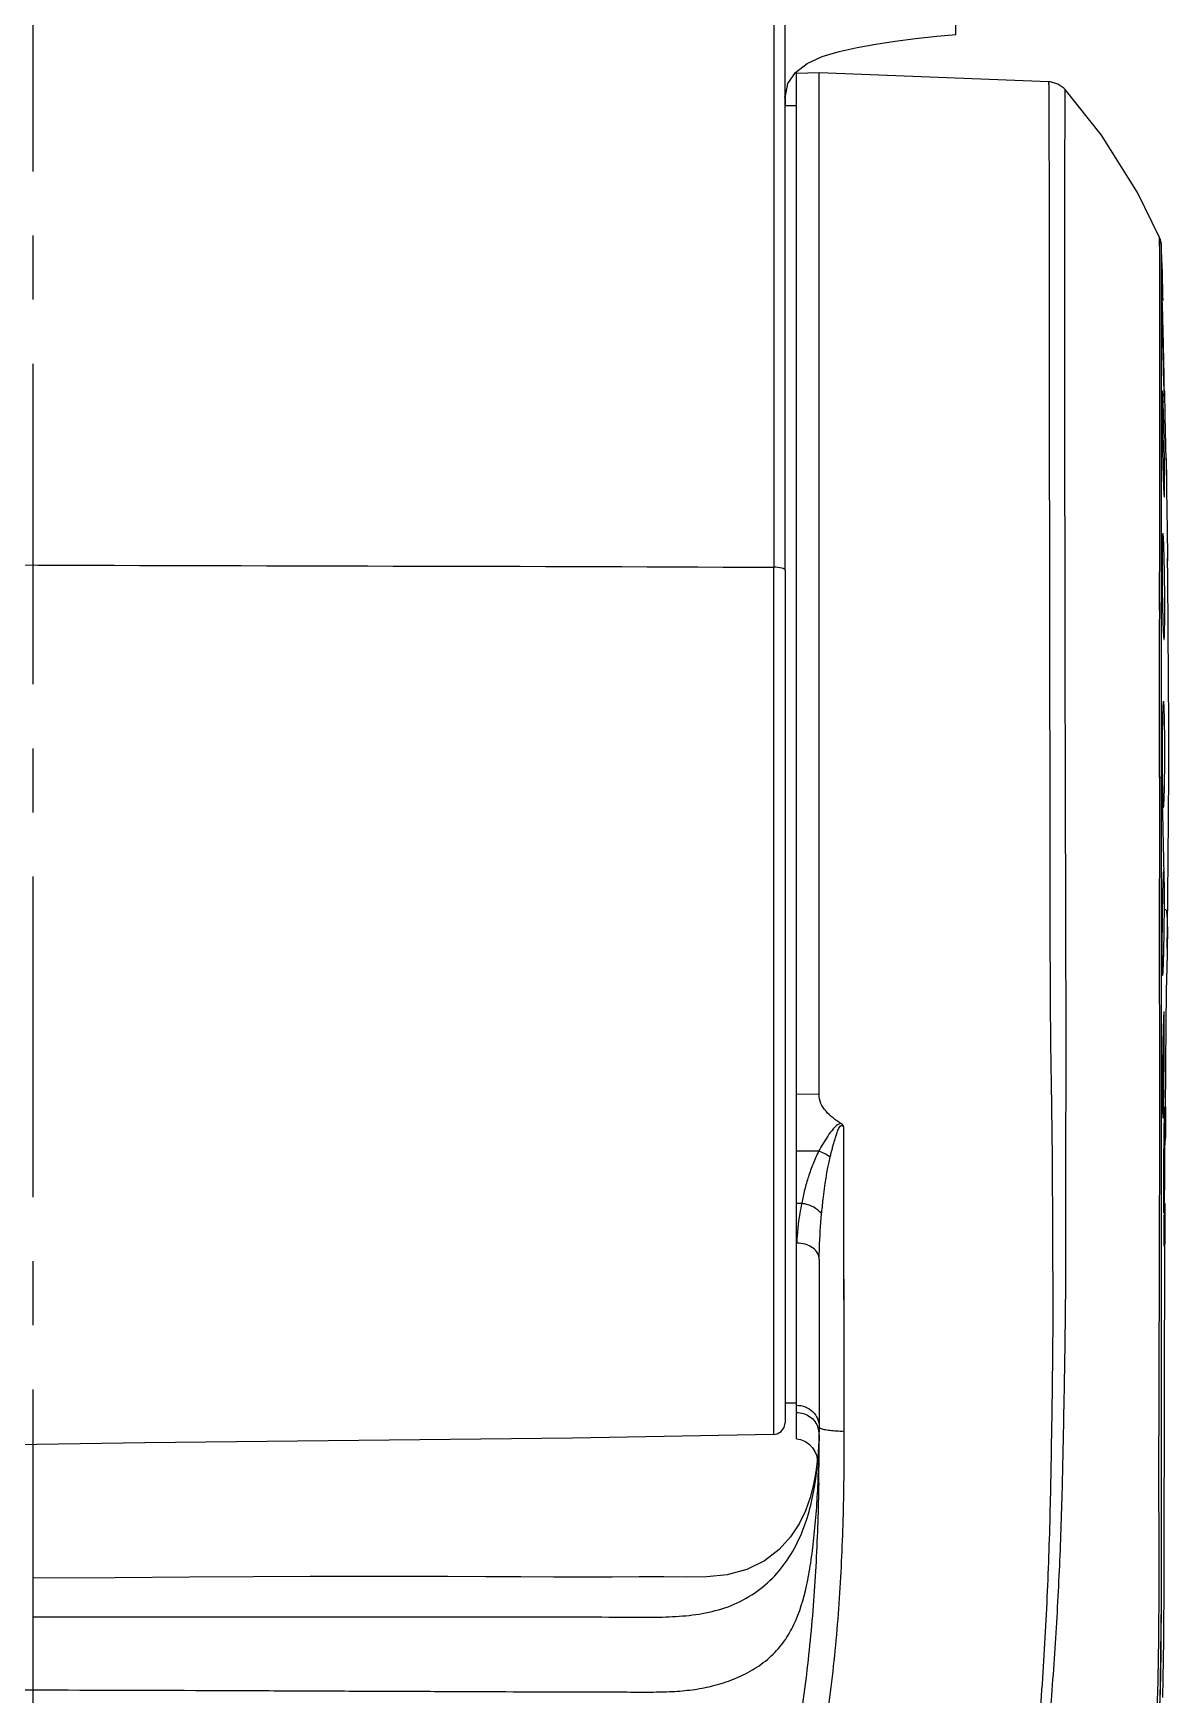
# Model space of a CAD drawing. Header units: millimetres. Extents: x 5828 to 6704, y 123 to 421.
# Drawn here: x 6368.02 to 6374.67, y 246.92 to 256.64 of the extents above; entities that cross this region are included whole.
import ezdxf

# ---------------------------------------------------------------- set-up
doc = ezdxf.new("R2010")
doc.units = ezdxf.units.MM
doc.linetypes.add('CENTER', pattern=[0.6, 0.375, -0.075, 0.075, -0.075])
doc.layers.add('中心线', color=7, linetype='Continuous')
doc.layers.add('外形图', color=7, linetype='Continuous')

msp = doc.modelspace()

# ---------------------------------------------------------------- linework, layer by layer
at = {"layer": '中心线', "linetype": 'CENTER', "ltscale": 5}
msp.add_line((6368.0234, 228.8349), (6368.0234, 277.6395), dxfattribs=at)
at = {"layer": '外形图'}
for p, q in [((6373.4234, 256.6365), (6373.4234, 259.848)), ((6372.3579, 257.2696), (6372.3581, 253.5196)), ((6372.4393, 256.3487), (6372.4835, 256.4134)), ((6372.6234, 256.4111), (6372.49, 256.4088)), ((6372.49, 248.4207), (6372.49, 256.4088)), ((6372.623, 250.4357), (6372.6234, 256.4111)), ((6373.9674, 256.3591), (6372.6234, 256.4111)), ((6372.4234, 256.2663), (6372.4393, 256.3487)), ((6372.4225, 256.2663), (6372.4225, 256.2723)), ((6372.4234, 256.2663), (6372.4234, 256.2187)), ((6372.49, 256.2187), (6372.4234, 256.2187)), ((6374.6156, 255.408), (6374.6151, 255.4478)), ((6374.6159, 255.3092), (6374.6156, 255.408)), ((6374.6161, 255.1791), (6374.6158, 255.3501)), ((6374.6287, 255.3003), (6374.6264, 255.3974)), ((6374.6264, 255.3006), (6374.6264, 255.3974)), ((6374.6161, 255.1891), (6374.6159, 255.3092)), ((6374.6264, 255.1069), (6374.6264, 255.3048)), ((6374.6287, 255.3003), (6374.6303, 255.2252)), ((6374.6162, 254.9301), (6374.6161, 255.1791)), ((6374.6303, 255.2252), (6374.6325, 255.1277)), ((6374.6264, 254.8682), (6374.6264, 255.1166)), ((6374.6325, 255.129), (6374.633, 255.1064)), ((6374.633, 255.1064), (6374.6336, 255.0791)), ((6374.6162, 254.9967), (6374.6162, 254.9988)), ((6374.6297, 254.9942), (6374.6297, 254.9923)), ((6374.6297, 254.9923), (6374.6297, 254.9905)), ((6374.6337, 254.9906), (6374.6337, 254.9924)), ((6374.6162, 254.8036), (6374.6162, 254.9301)), ((6374.6162, 254.5489), (6374.6162, 254.9301)), ((6374.6266, 252.734), (6374.6264, 254.9388)), ((6374.6306, 254.9326), (6374.6308, 254.9259)), ((6374.6356, 254.9139), (6374.6351, 254.9335)), ((6374.6333, 254.7956), (6374.634, 254.7656)), ((6374.6385, 254.7957), (6374.6379, 254.8242)), ((6374.636, 254.6766), (6374.6365, 254.6579)), ((6374.6412, 254.6587), (6374.6409, 254.6758)), ((6374.6413, 254.6548), (6374.6412, 254.6587)), ((6374.6423, 254.5981), (6374.6422, 254.5999)), ((6374.616, 254.107), (6374.6162, 254.5489)), ((6374.6162, 254.4428), (6374.6162, 254.553)), ((6374.6399, 254.5472), (6374.6403, 254.5352)), ((6374.6482, 254.4058), (6374.6453, 254.5492)), ((6374.6161, 254.2398), (6374.6161, 254.3824)), ((6374.6292, 254.4361), (6374.6292, 254.4339)), ((6374.6292, 254.4339), (6374.6292, 254.4304)), ((6374.6296, 254.3762), (6374.6297, 254.3667)), ((6374.6371, 254.4378), (6374.6364, 254.4581)), ((6374.6389, 254.3768), (6374.6385, 254.3883)), ((6374.6529, 254.1452), (6374.6482, 254.4058)), ((6374.6158, 253.7162), (6374.6161, 254.2251)), ((6374.6315, 254.2391), (6374.6316, 254.233)), ((6374.642, 254.2289), (6374.6418, 254.2393)), ((6374.6345, 254.1018), (6374.6349, 254.0893)), ((6374.6527, 254.1573), (6374.6528, 254.1544)), ((6374.6527, 254.1573), (6374.6529, 254.1452)), ((6374.6529, 254.1452), (6374.6539, 254.0854)), ((6374.6538, 254.0916), (6374.6549, 254.0214)), ((6374.6567, 254.0488), (6374.6567, 254.0893)), ((6374.6362, 254.0429), (6374.6363, 254.041)), ((6374.6549, 254.0214), (6374.6557, 253.9751)), ((6374.6557, 253.9751), (6374.6561, 253.9433)), ((6374.6561, 253.9433), (6374.6563, 253.9295)), ((6374.6563, 253.9295), (6374.6567, 253.9029)), ((6374.6154, 253.2694), (6374.6158, 253.7186)), ((6374.6587, 253.7703), (6374.6592, 253.7395)), ((6374.6592, 253.7395), (6374.6599, 253.6913)), ((6374.6599, 253.6913), (6374.6608, 253.6274)), ((6374.6608, 253.6274), (6374.6616, 253.5729)), ((6372.3583, 248.447), (6372.358, 253.5197)), ((6372.358, 251.9813), (6372.358, 253.5197)), ((6374.6296, 253.5557), (6374.6296, 253.5436)), ((6374.663, 253.4582), (6374.6616, 253.5729)), ((6374.6616, 253.5729), (6374.6617, 253.5573)), ((6374.6617, 253.5603), (6374.6617, 253.5573)), ((6374.6301, 253.4201), (6374.6302, 253.4063)), ((6374.6153, 253.1198), (6374.6155, 253.3135)), ((6374.6148, 252.6213), (6374.6149, 252.7346)), ((6374.6266, 252.6212), (6374.6266, 252.7344)), ((6374.6266, 252.5607), (6374.6266, 252.734)), ((6374.6147, 252.5613), (6374.6148, 252.6213)), ((6374.6266, 252.5612), (6374.6266, 252.6212)), ((6374.6146, 252.424), (6374.6147, 252.5613)), ((6374.6266, 252.424), (6374.6266, 252.5612)), ((6374.6144, 252.2899), (6374.6146, 252.424)), ((6374.6266, 252.2924), (6374.6266, 252.424)), ((6374.6143, 252.2872), (6374.6142, 252.227)), ((6374.6142, 252.227), (6374.6142, 252.1935)), ((6374.6143, 252.2899), (6374.6143, 252.2872)), ((6374.6265, 251.7518), (6374.6266, 252.2923)), ((6374.6265, 252.1127), (6374.6266, 252.2269)), ((6374.6266, 252.2924), (6374.6288, 252.2296)), ((6374.6266, 252.2923), (6374.6287, 252.2276)), ((6374.6266, 252.2269), (6374.6266, 252.2923)), ((6374.6288, 252.2296), (6374.6289, 252.2276)), ((6374.6265, 251.7512), (6374.6265, 252.1127)), ((6374.6265, 251.7265), (6374.6265, 251.7512)), ((6374.6136, 251.7272), (6374.6134, 251.6701)), ((6374.6134, 251.6701), (6374.6134, 251.6367)), ((6374.6265, 251.6365), (6374.6265, 251.7265)), ((6374.6265, 251.4418), (6374.6265, 251.7265)), ((6374.6132, 251.5766), (6374.6129, 251.4413)), ((6374.6134, 251.6367), (6374.6132, 251.5766)), ((6374.6265, 251.4377), (6374.6265, 251.6365)), ((6374.6296, 251.4508), (6374.6295, 251.4417)), ((6374.6129, 251.4413), (6374.6129, 251.4199)), ((6374.6265, 251.3021), (6374.6265, 251.4377)), ((6374.6265, 251.2456), (6374.6265, 251.3021)), ((6374.629, 251.3041), (6374.629, 251.2866)), ((6374.6598, 251.2917), (6374.6578, 251.1454)), ((6374.6126, 251.2462), (6374.6126, 251.2442)), ((6374.6126, 251.2442), (6374.6126, 251.2112)), ((6374.6127, 251.2471), (6374.6127, 251.2451)), ((6374.6265, 251.2436), (6374.6265, 251.2471)), ((6374.6265, 251.1312), (6374.6265, 251.2436)), ((6374.6264, 250.9189), (6374.6265, 251.1312)), ((6374.6545, 250.8704), (6374.6578, 251.1454)), ((6374.6264, 250.8283), (6374.6264, 250.9189)), ((6374.6519, 250.5809), (6374.6545, 250.8704)), ((6374.614, 250.8392), (6374.6141, 250.8282)), ((6374.6141, 250.8397), (6374.6142, 250.8288)), ((6374.6141, 250.8057), (6374.6141, 250.8037)), ((6374.6142, 250.8288), (6374.6142, 250.8064)), ((6374.6142, 250.8064), (6374.6143, 250.8044)), ((6374.6143, 250.8044), (6374.6145, 250.7467)), ((6374.6264, 250.8058), (6374.6264, 250.8283)), ((6374.6264, 250.7962), (6374.6264, 250.8058)), ((6374.6264, 250.7962), (6374.6264, 250.8057)), ((6374.6264, 250.7463), (6374.6264, 250.7962)), ((6374.6264, 250.6098), (6374.6264, 250.7463)), ((6374.6346, 250.7571), (6374.6344, 250.7463)), ((6374.6149, 250.6094), (6374.6149, 250.5707)), ((6374.6263, 250.4665), (6374.6264, 250.6098)), ((6374.6263, 250.4665), (6374.6264, 250.6091)), ((6374.6324, 250.6089), (6374.6322, 250.5849)), ((6374.6414, 250.6088), (6374.6418, 250.6499)), ((6374.6501, 250.3463), (6374.6519, 250.5809)), ((6372.623, 250.4357), (6372.49, 250.4368)), ((6374.6149, 250.4144), (6374.6149, 250.4124)), ((6374.615, 250.4729), (6374.615, 250.415)), ((6374.615, 250.415), (6374.615, 250.413)), ((6374.615, 250.413), (6374.615, 250.3797)), ((6374.6263, 250.4148), (6374.6263, 250.4665)), ((6374.6263, 250.4124), (6374.6263, 250.4148)), ((6374.6263, 250.2999), (6374.6263, 250.4128)), ((6374.6396, 250.4659), (6374.6397, 250.4716)), ((6374.6417, 250.3115), (6374.6415, 250.3007)), ((6374.6498, 250.3204), (6374.6487, 250.193)), ((6374.6503, 250.3627), (6374.6498, 250.3204)), ((6374.6503, 250.3627), (6374.6498, 250.3204)), ((6374.6503, 250.3625), (6374.6503, 250.3627)), ((6372.7647, 250.2468), (6372.768, 248.4648)), ((6374.6398, 250.1902), (6374.6395, 250.1713)), ((6374.6406, 250.2502), (6374.6406, 250.2474)), ((6374.6487, 250.193), (6374.6485, 250.1722)), ((6372.49, 250.1063), (6372.6205, 250.1048)), ((6374.6485, 250.1722), (6374.6485, 250.1683)), ((6374.6386, 250.0798), (6374.6383, 250.0525)), ((6374.6417, 250.0247), (6374.642, 250.0525)), ((6374.6374, 249.9152), (6374.6374, 249.9043)), ((6374.6406, 249.9146), (6374.6408, 249.9341)), ((6372.49, 249.8), (6372.5205, 249.7997)), ((6374.6372, 249.8567), (6374.6372, 249.8547)), ((6374.6372, 249.8547), (6374.6372, 249.8399)), ((6374.6399, 249.8535), (6374.6399, 249.8555)), ((6374.6414, 249.8212), (6374.6411, 249.7705)), ((6374.644, 249.7678), (6374.6444, 249.8211)), ((6374.6444, 249.8211), (6374.6447, 249.8573)), ((6374.6407, 249.7193), (6374.6406, 249.6938)), ((6374.6409, 249.7417), (6374.6407, 249.7193)), ((6374.6411, 249.7705), (6374.6409, 249.7417)), ((6374.6437, 249.7416), (6374.644, 249.7678)), ((6374.6456, 249.3755), (6374.647, 249.7426)), ((6372.6234, 249.4708), (6372.6234, 248.4815)), ((6372.4233, 248.6396), (6372.4233, 248.6292)), ((6372.4233, 248.6292), (6372.4233, 248.5137)), ((6372.49, 248.6292), (6372.4234, 248.6292)), ((6372.6231, 248.4601), (6372.6234, 248.4838)), ((6372.6234, 248.4906), (6372.6233, 248.4601)), ((6372.6233, 248.4601), (6372.6234, 248.4838)), ((6372.6233, 248.4749), (6372.6233, 248.4708)), ((6372.6233, 248.4742), (6372.6233, 248.4708)), ((6372.6118, 248.2874), (6372.6038, 248.2274)), ((6374.6265, 247.6373), (6374.6265, 247.6679)), ((6374.6404, 247.2415), (6374.6422, 247.5993)), ((6374.6207, 246.9996), (6374.6261, 247.4725)), ((6374.6344, 246.9079), (6374.6404, 247.2415)), ((6374.6167, 246.855), (6374.6194, 246.9467))]:
    msp.add_line(p, q, dxfattribs=at)
for points in [[(6372.4835, 256.4134), (6372.5529, 256.4657), (6372.6412, 256.5063), (6372.7398, 256.5369), (6372.8448, 256.5607), (6372.9542, 256.5801), (6373.0682, 256.5967), (6373.1874, 256.6116), (6373.311, 256.6253), (6373.4234, 256.6366)], [(6374.0616, 256.3141), (6374.0547, 256.3214), (6374.019, 256.3463), (6373.9767, 256.3584), (6373.9674, 256.3591)], [(6374.6151, 255.4479), (6374.4851, 255.7119), (6374.2744, 256.0468), (6374.0616, 256.3141)], [(6374.6264, 255.3974), (6374.6263, 255.4002), (6374.626, 255.4048), (6374.6255, 255.4097), (6374.6248, 255.4148), (6374.6239, 255.4202), (6374.6227, 255.4256), (6374.6212, 255.4311), (6374.6194, 255.4367), (6374.6174, 255.4424), (6374.6151, 255.4478)], [(6374.6158, 255.3501), (6374.6154, 255.4369), (6374.6151, 255.4478)], [(6374.6598, 251.2917), (6374.6616, 251.4172), (6374.6639, 251.5985), (6374.6661, 251.8133), (6374.6678, 252.0557), (6374.6688, 252.3165), (6374.6688, 252.5883), (6374.6679, 252.8693), (6374.6659, 253.1594), (6374.663, 253.4582)], [(6372.3583, 248.447), (6372.3582, 248.5061), (6372.3582, 248.6811), (6372.3581, 248.9665), (6372.3581, 249.3566), (6372.358, 249.838), (6372.358, 250.3767), (6372.358, 250.9297), (6372.358, 251.4695), (6372.358, 251.9813)], [(6372.7647, 250.2468), (6372.7655, 249.8729), (6372.7662, 249.4672), (6372.7669, 248.9987), (6372.768, 248.4648)], [(6374.6422, 247.5993), (6374.6427, 247.9889), (6374.643, 248.4039), (6374.6439, 248.8574), (6374.6456, 249.3755)], [(6366.0216, 248.3587), (6368.6767, 248.3991), (6371.1788, 248.4265), (6372.3583, 248.4488)], [(6372.3583, 248.447), (6372.3765, 248.45), (6372.4009, 248.4638), (6372.4175, 248.4863), (6372.4234, 248.5137)], [(6372.49, 248.4207), (6372.5145, 248.4162), (6372.5421, 248.405), (6372.5657, 248.3887), (6372.5845, 248.3688), (6372.5979, 248.3471)], [(6372.5979, 248.3471), (6372.6065, 248.3252), (6372.6108, 248.3044)], [(6372.6108, 248.3044), (6372.6118, 248.2895), (6372.6117, 248.2827), (6372.6115, 248.2799), (6372.6115, 248.2789), (6372.6114, 248.2787)], [(6372.6038, 248.2274), (6372.5897, 248.1538), (6372.5697, 248.0778), (6372.5421, 248.0006), (6372.505, 247.9236), (6372.4552, 247.8472), (6372.3889, 247.7736), (6372.3026, 247.7076), (6372.1986, 247.6565), (6372.084, 247.6255), (6371.966, 247.6129), (6371.8444, 247.6118), (6371.7129, 247.6132), (6371.5687, 247.6135), (6371.4124, 247.6124), (6371.2457, 247.6114), (6371.0677, 247.6116), (6370.8771, 247.6128), (6370.6719, 247.6144), (6370.4496, 247.6159), (6370.2069, 247.6165), (6369.9399, 247.6162), (6369.6441, 247.6151), (6369.3133, 247.6132), (6368.938, 247.6107), (6368.5036, 247.6078), (6368.0234, 247.6063)], [(6374.626, 247.3995), (6374.6263, 247.4995), (6374.6264, 247.5799), (6374.6265, 247.6373)], [(6374.6194, 246.9467), (6374.6219, 247.0532), (6374.6239, 247.1689), (6374.6252, 247.2869), (6374.626, 247.3995)]]:
    msp.add_lwpolyline(points, dxfattribs=at)
for centre, radius, start, end in [((6394.4671, 255.2747), 19.8394, 180.821, 180.98812), ((6402.4145, 255.4092), 27.7879, 180.99655, 181.26535), ((6333.1841, 253.8606), 41.465, 1.33153, 1.45555), ((6404.8696, 255.4301), 30.2429, 181.25909, 181.42769), ((6331.7807, 253.8675), 42.8678, 1.0805, 1.24068), ((6391.2436, 255.1163), 16.6134, 181.5812, 181.78478), ((6400.5189, 255.3861), 25.8926, 181.74226, 181.85675), ((6352.4477, 254.2507), 22.1973, 0.90139, 1.04314), ((6364.3421, 254.4304), 10.3016, 0.58487, 0.93268), ((6385.0678, 254.4745), 10.4386, 180.24245, 180.53968), ((6390.3188, 254.5244), 15.6899, 180.57557, 181.04186), ((6364.3733, 254.1086), 10.2691, 1.56098, 1.83696), ((6355.7877, 253.8987), 18.8573, 1.03488, 1.45269), ((6390.7307, 254.5261), 16.1018, 181.04313, 181.50985), ((6360.9494, 253.9711), 13.6951, 0.25959, 1.07843), ((6386.0844, 254.4011), 11.4538, 181.56, 181.79205), ((6380.9294, 254.241), 6.2963, 181.82071, 182.01469), ((6381.6291, 253.5368), 6.9996, 179.44707, 179.8453), ((6379.9453, 253.5527), 5.3156, 179.24464, 179.44399), ((6367.7509, 253.4039), 6.893, 1.47865, 1.67503), ((6385.5507, 253.5281), 10.9211, 179.91875, 180.56649), ((6365.6116, 253.3492), 9.0331, 1.23995, 1.47492), ((6386.6419, 253.5334), 12.0124, 180.60621, 181.15184), ((6383.7612, 253.4772), 9.131, 181.16251, 181.56368), ((6380.1549, 253.3789), 5.5234, 181.56508, 182.18841), ((6380.2332, 252.4937), 5.603, 178.69086, 178.82466), ((6385.0602, 252.4229), 10.4306, 179.4076, 179.82942), ((6383.5183, 252.4386), 8.8886, 179.20492, 179.40601), ((6381.5162, 252.4679), 6.8863, 178.8297, 179.21808), ((6386.1247, 252.4183), 11.4951, 179.82231, 180.16666), ((6385.6718, 252.4166), 11.0422, 180.16482, 180.48721), ((6350.6134, 251.393), 24.03, 1.71896, 1.99047), ((6383.8451, 252.4014), 9.2154, 180.48937, 180.849), ((6381.0745, 252.3608), 6.4445, 180.85291, 181.33741), ((6346.0278, 251.2633), 28.6174, 0.97796, 1.70312), ((6379.1559, 251.5152), 4.5247, 177.8905, 178.44903), ((6383.9208, 251.3895), 9.2912, 178.59866, 179.08288), ((6381.4536, 251.4488), 6.8233, 178.41393, 178.59048), ((6359.9299, 251.6008), 14.7135, 359.37127, 359.98705), ((6387.6128, 251.3258), 12.9838, 179.06262, 179.44843), ((6388.0546, 251.3184), 13.4256, 179.47361, 180.06084), ((6359.5549, 251.5972), 15.0884, 358.8832, 359.40072), ((6382.4194, 251.3111), 7.7905, 180.18001, 180.61025), ((6366.3737, 251.4588), 8.2682, 358.51592, 358.68515), ((6364.4892, 251.5021), 10.1532, 358.68497, 358.87719), ((6405.6229, 251.2248), 31.0103, 180.02518, 180.17281), ((6368.9994, 251.3883), 5.6416, 358.1019, 358.54051), ((6384.5045, 250.5615), 9.8719, 178.57407, 178.86455), ((6382.217, 250.6183), 7.5837, 178.41325, 178.57293), ((6358.3123, 250.8278), 16.3304, 359.68623, 359.93841), ((6388.9278, 250.4755), 14.296, 178.91463, 179.46513), ((6347.4615, 250.8892), 27.1813, 359.49549, 359.68193), ((6389.8318, 250.4621), 15.2001, 179.53707, 179.84753), ((6346.7063, 250.8839), 27.9364, 359.1545, 359.43594), ((6387.0702, 250.4699), 12.4384, 179.84968, 180.17457), ((6382.9942, 250.4585), 8.3625, 180.18202, 180.5408), ((6364.4938, 250.5986), 10.1467, 358.82105, 358.93573), ((6359.2663, 250.6951), 15.375, 358.93829, 359.14604), ((6387.5289, 250.0535), 12.8898, 178.90092, 179.12575), ((6396.6705, 249.9098), 22.0325, 179.12216, 179.27078), ((6406.0955, 249.7895), 31.4583, 179.30451, 179.47112), ((6408.9867, 249.7625), 34.3496, 179.51621, 179.74536), ((6385.3766, 249.7898), 10.7301, 179.95405, 180.16543), ((6350.1275, 249.9516), 24.5171, 359.22029, 359.50916), ((6400.9812, 249.5495), 26.341, 179.68615, 179.82537), ((6365.2876, 248.4856), 7.3357, 357.47793, 359.80124), ((6372.4993, 248.4473), 0.1237, 16.7699, 17.78309), ((6372.4982, 248.447), 0.1248, 5.91195, 16.75514), ((6354.9753, 248.4876), 17.648, 358.94485, 359.91078), ((6372.5, 248.4472), 0.123, 358.93858, 5.91374), ((6370.2308, 248.4909), 2.3926, 358.90013, 359.25287), ((6370.3881, 248.4884), 2.2352, 359.26308, 359.54794), ((6370.9072, 248.4279), 1.7129, 351.25256, 351.43652), ((6360.8033, 247.3405), 13.8216, 357.98787, 358.58672)]:
    msp.add_arc(centre, radius, start, end, dxfattribs=at)
for points, knots in [([(6372.4234, 253.5023), (6372.4234, 253.575), (6372.4234, 254.0171), (6372.4234, 254.8285), (6372.4233, 255.9365), (6372.4235, 256.7615), (6372.4233, 257.2172), (6372.4233, 257.3034)], [0, 0, 0, 0, 0.057386, 0.34889, 0.640394, 0.931897, 1, 1, 1, 1]), ([(6371.7612, 242.0919), (6371.8238, 242.1563), (6371.9505, 242.2834), (6372.1386, 242.4763), (6372.3198, 242.6759), (6372.4955, 242.8804), (6372.6642, 243.0906), (6372.8774, 243.3795), (6373.1193, 243.758), (6373.3628, 244.2395), (6373.62, 244.9138), (6373.779, 245.6225), (6373.8749, 246.3408), (6373.9245, 246.8838), (6373.9571, 247.427), (6373.9764, 247.9677), (6373.985, 248.5024), (6373.9917, 248.9425), (6373.9922, 249.2884), (6373.9904, 249.5419), (6373.9894, 249.7904), (6373.9887, 250.1114), (6373.9816, 250.5136), (6373.9754, 251.0086), (6373.9754, 251.5261), (6373.9743, 252.2416), (6373.973, 252.9595), (6373.9722, 253.6659), (6373.9713, 254.1666), (6373.9708, 254.6338), (6373.9707, 254.9981), (6373.9705, 255.266), (6373.9703, 255.4471), (6373.9701, 255.6136), (6373.97, 255.7648), (6373.9698, 255.8999), (6373.9696, 256.0183), (6373.9693, 256.1195), (6373.969, 256.1928), (6373.9687, 256.2424), (6373.9685, 256.2729), (6373.9683, 256.2987), (6373.9681, 256.3198), (6373.968, 256.3345), (6373.9678, 256.3439), (6373.9678, 256.3493), (6373.9676, 256.3533), (6373.9677, 256.3565), (6373.9673, 256.3578), (6373.9676, 256.3591), (6373.9674, 256.3591)], [0, 0, 0, 0, 0.018098, 0.036181, 0.054301, 0.07242, 0.090523, 0.108615, 0.144769, 0.180935, 0.217184, 0.290005, 0.326613, 0.363268, 0.399879, 0.436292, 0.472311, 0.507686, 0.525008, 0.542041, 0.558773, 0.575112, 0.606732, 0.639869, 0.674879, 0.711051, 0.784106, 0.819582, 0.853443, 0.885037, 0.913755, 0.926861, 0.939047, 0.950254, 0.960428, 0.969522, 0.977491, 0.984299, 0.989914, 0.992265, 0.994309, 0.996043, 0.997465, 0.998572, 0.999008, 0.999364, 0.999642, 0.999841, 0.99996, 1, 1, 1, 1]), ([(6372.9362, 243.4292), (6373.0269, 243.5613), (6373.1968, 243.8337), (6373.4126, 244.2645), (6373.5877, 244.7146), (6373.7699, 245.3346), (6373.885, 245.9733), (6373.9594, 246.6175), (6373.9998, 247.1029), (6374.0279, 247.5877), (6374.0459, 248.0701), (6374.0551, 248.5474), (6374.0623, 248.9406), (6374.0658, 249.2504), (6374.0665, 249.5515), (6374.0656, 249.9175), (6374.0674, 250.3514), (6374.0695, 250.7887), (6374.0662, 251.2416), (6374.0658, 251.7118), (6374.0645, 252.1931), (6374.0632, 252.6781), (6374.0624, 253.1592), (6374.0618, 253.6288), (6374.0611, 254.0796), (6374.0608, 254.5043), (6374.0608, 254.8963), (6374.061, 255.2494), (6374.0608, 255.5167), (6374.061, 255.7071), (6374.0612, 255.8308), (6374.0614, 255.9412), (6374.0615, 256.0377), (6374.0616, 256.12), (6374.0616, 256.1795), (6374.0616, 256.2198), (6374.0615, 256.2444), (6374.0615, 256.2653), (6374.0615, 256.2824), (6374.0615, 256.2957), (6374.0615, 256.3046), (6374.0616, 256.3094), (6374.0614, 256.3121), (6374.0617, 256.313), (6374.0615, 256.3142), (6374.0616, 256.3141)], [0, 0, 0, 0, 0.036721, 0.073483, 0.110323, 0.147284, 0.221493, 0.258728, 0.295973, 0.333135, 0.370079, 0.406622, 0.442584, 0.460253, 0.477661, 0.511614, 0.544161, 0.577142, 0.61188, 0.647989, 0.684959, 0.722223, 0.759184, 0.795263, 0.829893, 0.862526, 0.892645, 0.919772, 0.943478, 0.953934, 0.963405, 0.971851, 0.979236, 0.985532, 0.990716, 0.992884, 0.994768, 0.996365, 0.997674, 0.998692, 0.999419, 0.999674, 0.999856, 0.999964, 1, 1, 1, 1]), ([(6374.6293, 255.1053), (6374.6292, 255.1053), (6374.6293, 255.1043), (6374.629, 255.1032), (6374.629, 255.1007), (6374.6289, 255.096), (6374.6289, 255.0876), (6374.6288, 255.075), (6374.6289, 255.0591), (6374.6291, 255.04), (6374.6294, 255.018), (6374.6296, 255.0024), (6374.6297, 254.9942)], [0, 0, 0, 0, 0.004348, 0.016901, 0.037688, 0.066653, 0.148849, 0.262636, 0.406492, 0.578781, 0.777438, 1, 1, 1, 1]), ([(6374.6337, 254.9924), (6374.6335, 255.0008), (6374.633, 255.0166), (6374.6323, 255.039), (6374.6317, 255.0583), (6374.6311, 255.0745), (6374.6306, 255.0873), (6374.6302, 255.0958), (6374.6299, 255.1007), (6374.6298, 255.1032), (6374.6295, 255.1043), (6374.6295, 255.1053), (6374.6293, 255.1053)], [0, 0, 0, 0, 0.222496, 0.420975, 0.593159, 0.736995, 0.850847, 0.933168, 0.962179, 0.983007, 0.995603, 1, 1, 1, 1]), ([(6374.6351, 254.9335), (6374.635, 254.9385), (6374.6346, 254.9576), (6374.6341, 254.9766), (6374.6337, 254.9906)], [0, 0, 0, 0, 0.262515, 1, 1, 1, 1]), ([(6374.6313, 254.5489), (6374.6311, 254.5489), (6374.6309, 254.548), (6374.6307, 254.5468), (6374.6305, 254.5443), (6374.6301, 254.5394), (6374.6298, 254.5309), (6374.6295, 254.5182), (6374.6293, 254.502), (6374.6291, 254.4743), (6374.6292, 254.452), (6374.6292, 254.4361)], [0, 0, 0, 0, 0.004793, 0.017479, 0.038365, 0.06741, 0.149653, 0.263418, 0.407247, 0.579379, 1, 1, 1, 1]), ([(6374.6364, 254.4581), (6374.636, 254.4709), (6374.6353, 254.489), (6374.6344, 254.5114), (6374.6337, 254.5244), (6374.633, 254.5344), (6374.6327, 254.5423), (6374.6317, 254.5458), (6374.6318, 254.5489), (6374.6313, 254.5489)], [0, 0, 0, 0, 0.423548, 0.595862, 0.738996, 0.851767, 0.933209, 0.982577, 1, 1, 1, 1]), ([(6374.6403, 254.5352), (6374.6405, 254.528), (6374.6409, 254.518), (6374.6414, 254.5056), (6374.6417, 254.4985), (6374.6421, 254.4931), (6374.6422, 254.4888), (6374.6428, 254.4869), (6374.6426, 254.4853), (6374.6428, 254.4853)], [0, 0, 0, 0, 0.430003, 0.602032, 0.744105, 0.855296, 0.935136, 0.983386, 1, 1, 1, 1]), ([(6374.637, 254.0197), (6374.6374, 254.0068), (6374.6381, 253.9888), (6374.6392, 253.9664), (6374.6399, 253.9533), (6374.6406, 253.9434), (6374.641, 253.9354), (6374.6419, 253.9319), (6374.6419, 253.9289), (6374.6424, 253.9289)], [0, 0, 0, 0, 0.42351, 0.59578, 0.738898, 0.851688, 0.933143, 0.982536, 1, 1, 1, 1]), ([(6374.6424, 253.9289), (6374.6426, 253.9289), (6374.6427, 253.9297), (6374.6431, 253.9317), (6374.6434, 253.937), (6374.6438, 253.9454), (6374.644, 253.9572), (6374.6442, 253.9721), (6374.6444, 253.9978), (6374.6444, 254.0185), (6374.6443, 254.0332)], [0, 0, 0, 0, 0.004834, 0.017486, 0.067215, 0.149151, 0.262555, 0.406101, 0.57817, 1, 1, 1, 1]), ([(6374.6573, 253.8573), (6374.6574, 253.85), (6374.6579, 253.821), (6374.6584, 253.792), (6374.6587, 253.7703)], [0, 0, 0, 0, 0.252853, 1, 1, 1, 1]), ([(6374.6344, 253.7162), (6374.6338, 253.7162), (6374.6336, 253.7131), (6374.6328, 253.7094), (6374.6324, 253.7013), (6374.6318, 253.691), (6374.6313, 253.6776), (6374.6306, 253.6546), (6374.6303, 253.636), (6374.6301, 253.6228)], [0, 0, 0, 0, 0.018064, 0.067642, 0.149262, 0.262116, 0.405101, 0.576985, 1, 1, 1, 1]), ([(6374.6375, 253.6926), (6374.6373, 253.696), (6374.6368, 253.7017), (6374.6362, 253.7096), (6374.6353, 253.7132), (6374.635, 253.7162), (6374.6344, 253.7162)], [0, 0, 0, 0, 0.428783, 0.740003, 0.930343, 1, 1, 1, 1]), ([(6374.641, 253.6054), (6374.6408, 253.6144), (6374.6398, 253.6435), (6374.6387, 253.6726), (6374.6374, 253.6926)], [0, 0, 0, 0, 0.309678, 1, 1, 1, 1]), ([(6366.0232, 253.5449), (6366.551, 253.5401), (6368.6626, 253.5267), (6370.7742, 253.5275), (6372.358, 253.5195)], [0, 0, 0, 0, 0.249937, 1, 1, 1, 1]), ([(6372.4234, 253.5023), (6372.4234, 253.5051), (6372.4164, 253.5112), (6372.3947, 253.5176), (6372.3736, 253.5197), (6372.358, 253.5197)], [0, 0, 0, 0, 0.117696, 0.334622, 1, 1, 1, 1]), ([(6374.6438, 253.13), (6374.6446, 253.1548), (6374.6454, 253.2146), (6374.6456, 253.3528), (6374.6442, 253.4662), (6374.6425, 253.5447)], [0, 0, 0, 0, 0.179546, 0.432256, 1, 1, 1, 1]), ([(6374.6149, 252.7346), (6374.615, 252.7671), (6374.6151, 252.8964), (6374.6152, 253.0256), (6374.6153, 253.1222)], [0, 0, 0, 0, 0.252005, 1, 1, 1, 1]), ([(6374.6355, 253.168), (6374.6357, 253.1632), (6374.6363, 253.1471), (6374.6371, 253.1311), (6374.6379, 253.1198)], [0, 0, 0, 0, 0.296113, 1, 1, 1, 1]), ([(6374.6379, 253.1198), (6374.6382, 253.1164), (6374.6386, 253.1107), (6374.6392, 253.1028), (6374.64, 253.0992), (6374.6403, 253.0962), (6374.6409, 253.0962)], [0, 0, 0, 0, 0.429227, 0.740581, 0.930714, 1, 1, 1, 1]), ([(6374.6409, 253.0962), (6374.6411, 253.0962), (6374.6415, 253.0972), (6374.642, 253.0997), (6374.6426, 253.1063), (6374.6433, 253.1166), (6374.6436, 253.1251), (6374.6438, 253.13)], [0, 0, 0, 0, 0.019964, 0.068701, 0.25847, 0.570331, 1, 1, 1, 1]), ([(6374.6381, 252.734), (6374.6374, 252.734), (6374.637, 252.7303), (6374.636, 252.7257), (6374.6353, 252.7159), (6374.6344, 252.7035), (6374.6337, 252.6872), (6374.6326, 252.6597), (6374.632, 252.6374), (6374.6317, 252.6217)], [0, 0, 0, 0, 0.018436, 0.068651, 0.150963, 0.264656, 0.408233, 0.580065, 1, 1, 1, 1]), ([(6374.643, 252.2046), (6374.6436, 252.229), (6374.6446, 252.2819), (6374.6454, 252.365), (6374.6456, 252.4533), (6374.6453, 252.5265), (6374.6446, 252.582), (6374.644, 252.619), (6374.6433, 252.6519), (6374.6424, 252.6798), (6374.6415, 252.7021), (6374.6406, 252.7171), (6374.6398, 252.7258), (6374.6393, 252.7302), (6374.6388, 252.7324), (6374.6383, 252.734), (6374.638, 252.734)], [0, 0, 0, 0, 0.137883, 0.299516, 0.47097, 0.637552, 0.714506, 0.784988, 0.847444, 0.900539, 0.943078, 0.974191, 0.98523, 0.99319, 0.998068, 1, 1, 1, 1]), ([(6374.6266, 252.2923), (6374.6259, 252.2913), (6374.621, 252.291), (6374.6173, 252.2902), (6374.6144, 252.2899)], [0, 0, 0, 0, 0.29717, 1, 1, 1, 1]), ([(6374.6142, 252.1935), (6374.6142, 252.1543), (6374.614, 251.9989), (6374.6138, 251.8434), (6374.6136, 251.7272)], [0, 0, 0, 0, 0.251902, 1, 1, 1, 1]), ([(6374.6318, 252.2104), (6374.6321, 252.1968), (6374.6326, 252.1776), (6374.6336, 252.1539), (6374.6342, 252.14), (6374.635, 252.1294), (6374.6356, 252.121), (6374.6365, 252.1171), (6374.6368, 252.114), (6374.6374, 252.114)], [0, 0, 0, 0, 0.422105, 0.59384, 0.736935, 0.849975, 0.931704, 0.981565, 1, 1, 1, 1]), ([(6374.6375, 252.114), (6374.638, 252.114), (6374.6384, 252.1169), (6374.6392, 252.1206), (6374.6398, 252.1284), (6374.6405, 252.1384), (6374.6412, 252.1514), (6374.6421, 252.1737), (6374.6427, 252.1918), (6374.643, 252.2046)], [0, 0, 0, 0, 0.018421, 0.068084, 0.149561, 0.262312, 0.405183, 0.576902, 1, 1, 1, 1]), ([(6374.6394, 251.7518), (6374.6388, 251.7518), (6374.6386, 251.7488), (6374.6377, 251.7452), (6374.6372, 251.7373), (6374.6367, 251.7316), (6374.6365, 251.7282)], [0, 0, 0, 0, 0.068881, 0.258574, 0.570127, 1, 1, 1, 1]), ([(6374.6413, 251.7373), (6374.6412, 251.7394), (6374.6409, 251.7429), (6374.6405, 251.7477), (6374.6401, 251.75), (6374.6397, 251.7518), (6374.6394, 251.7518)], [0, 0, 0, 0, 0.429343, 0.739355, 0.928538, 1, 1, 1, 1]), ([(6374.6365, 251.7282), (6374.6363, 251.725), (6374.6354, 251.7096), (6374.6348, 251.6941), (6374.6343, 251.6818)], [0, 0, 0, 0, 0.203196, 1, 1, 1, 1]), ([(6374.6424, 251.7074), (6374.6423, 251.7104), (6374.6421, 251.7204), (6374.6417, 251.7303), (6374.6413, 251.7373)], [0, 0, 0, 0, 0.298533, 1, 1, 1, 1]), ([(6374.6434, 251.5975), (6374.6434, 251.6083), (6374.6433, 251.6449), (6374.643, 251.6815), (6374.6424, 251.7074)], [0, 0, 0, 0, 0.294347, 1, 1, 1, 1]), ([(6374.6444, 251.5145), (6374.6455, 251.5162), (6374.65, 251.5205), (6374.6551, 251.5092), (6374.6567, 251.4961), (6374.6591, 251.4717), (6374.6601, 251.4397), (6374.6607, 251.3982), (6374.6605, 251.3479), (6374.6601, 251.3114), (6374.6598, 251.2917)], [0, 0, 0, 0, 0.026087, 0.054635, 0.117482, 0.217846, 0.356267, 0.53283, 0.747461, 1, 1, 1, 1]), ([(6374.6294, 251.2281), (6374.6296, 251.2145), (6374.6298, 251.1953), (6374.6304, 251.1716), (6374.6309, 251.1578), (6374.6314, 251.1471), (6374.6318, 251.1387), (6374.6326, 251.135), (6374.6327, 251.1318), (6374.6333, 251.1318)], [0, 0, 0, 0, 0.422848, 0.594767, 0.737963, 0.850935, 0.932611, 0.982256, 1, 1, 1, 1]), ([(6374.6359, 251.1554), (6374.6361, 251.1585), (6374.6369, 251.1738), (6374.6375, 251.1892), (6374.6379, 251.2015)], [0, 0, 0, 0, 0.203301, 1, 1, 1, 1]), ([(6374.6127, 251.1313), (6374.6128, 251.1069), (6374.6132, 251.0097), (6374.6138, 250.9125), (6374.6141, 250.8397)], [0, 0, 0, 0, 0.25068, 1, 1, 1, 1]), ([(6374.6333, 251.1318), (6374.6338, 251.1318), (6374.634, 251.1348), (6374.6348, 251.1383), (6374.6353, 251.1462), (6374.6357, 251.1519), (6374.6359, 251.1554)], [0, 0, 0, 0, 0.068176, 0.258184, 0.569958, 1, 1, 1, 1]), ([(6374.6407, 250.9191), (6374.6402, 250.9191), (6374.6404, 250.916), (6374.6394, 250.9125), (6374.6392, 250.9046), (6374.6385, 250.8946), (6374.638, 250.8816), (6374.6372, 250.8592), (6374.6366, 250.8411), (6374.6363, 250.8283)], [0, 0, 0, 0, 0.017162, 0.066441, 0.147873, 0.26066, 0.403892, 0.576329, 1, 1, 1, 1]), ([(6374.6426, 250.8102), (6374.6426, 250.8255), (6374.6426, 250.8471), (6374.6424, 250.8738), (6374.6422, 250.8895), (6374.642, 250.9017), (6374.6417, 250.91), (6374.6414, 250.9147), (6374.6412, 250.9171), (6374.641, 250.9182), (6374.6409, 250.9191), (6374.6407, 250.9191)], [0, 0, 0, 0, 0.42144, 0.593583, 0.737267, 0.850838, 0.932949, 0.961934, 0.982746, 0.995339, 1, 1, 1, 1]), ([(6372.751, 250.2648), (6372.7347, 250.2751), (6372.7034, 250.2969), (6372.6619, 250.3352), (6372.6303, 250.3812), (6372.6227, 250.4178), (6372.623, 250.4357)], [0, 0, 0, 0, 0.259189, 0.513227, 0.759413, 1, 1, 1, 1]), ([(6374.6321, 250.3796), (6374.6322, 250.3682), (6374.6324, 250.3521), (6374.6328, 250.3322), (6374.6331, 250.3207), (6374.6335, 250.3119), (6374.6336, 250.3048), (6374.6344, 250.3018), (6374.6342, 250.2991), (6374.6347, 250.2991)], [0, 0, 0, 0, 0.425545, 0.597541, 0.740369, 0.852809, 0.933868, 0.982981, 1, 1, 1, 1]), ([(6374.6347, 250.2991), (6374.6352, 250.2991), (6374.6349, 250.3022), (6374.6359, 250.3056), (6374.636, 250.3135), (6374.6365, 250.3235), (6374.6369, 250.3366), (6374.6376, 250.3589), (6374.638, 250.377), (6374.6383, 250.3899)], [0, 0, 0, 0, 0.017135, 0.066387, 0.147784, 0.260569, 0.40375, 0.576144, 1, 1, 1, 1]), ([(6374.6149, 250.2994), (6374.6145, 250.0701), (6374.6122, 249.6065), (6374.6115, 248.9049), (6374.6082, 248.1921), (6374.6107, 247.7135), (6374.61, 247.4729)], [0, 0, 0, 0, 0.24334, 0.492023, 0.744665, 1, 1, 1, 1]), ([(6374.6261, 247.4725), (6374.6263, 247.5932), (6374.6258, 247.834), (6374.6256, 248.313), (6374.6266, 249.1348), (6374.6262, 249.8365), (6374.6263, 250.2999)], [0, 0, 0, 0, 0.128021, 0.255496, 0.508258, 1, 1, 1, 1]), ([(6374.6433, 250.3627), (6374.6431, 250.3627), (6374.6434, 250.3609), (6374.6428, 250.3591), (6374.6429, 250.3547), (6374.6426, 250.3491), (6374.6424, 250.3418), (6374.6421, 250.3292), (6374.6419, 250.3189), (6374.6417, 250.3115)], [0, 0, 0, 0, 0.016389, 0.064607, 0.144469, 0.255685, 0.397807, 0.569912, 1, 1, 1, 1]), ([(6374.643, 250.1722), (6374.6431, 250.1864), (6374.6435, 250.2343), (6374.6438, 250.2822), (6374.6438, 250.3159)], [0, 0, 0, 0, 0.296618, 1, 1, 1, 1]), ([(6372.751, 250.2648), (6372.7413, 250.264), (6372.7236, 250.2542), (6372.6984, 250.228), (6372.6727, 250.1921), (6372.6455, 250.1485), (6372.6287, 250.1193), (6372.6205, 250.1048)], [0, 0, 0, 0, 0.138518, 0.269167, 0.520031, 0.763175, 1, 1, 1, 1]), ([(6372.6874, 250.07), (6372.6915, 250.0867), (6372.6977, 250.1118), (6372.7066, 250.1452), (6372.7136, 250.1702), (6372.72, 250.1911), (6372.7255, 250.2077), (6372.7301, 250.22), (6372.7353, 250.2324), (6372.7414, 250.2441), (6372.7487, 250.2533), (6372.7562, 250.2537), (6372.7607, 250.2514), (6372.7633, 250.2488), (6372.7647, 250.2468)], [0, 0, 0, 0, 0.243955, 0.366641, 0.489829, 0.613588, 0.675739, 0.738137, 0.800907, 0.864441, 0.930296, 0.948507, 0.966326, 1, 1, 1, 1]), ([(6372.7647, 250.2468), (6372.7652, 250.2487), (6372.7655, 250.2526), (6372.7616, 250.256), (6372.7586, 250.2594), (6372.7552, 250.2626), (6372.7523, 250.2639), (6372.751, 250.2648)], [0, 0, 0, 0, 0.240256, 0.42538, 0.61594, 0.803873, 1, 1, 1, 1]), ([(6372.6205, 250.1048), (6372.6089, 250.0802), (6372.5863, 250.031), (6372.5586, 249.955), (6372.5374, 249.8776), (6372.5257, 249.8257), (6372.5205, 249.7997)], [0, 0, 0, 0, 0.253507, 0.504198, 0.752716, 1, 1, 1, 1]), ([(6374.642, 250.0525), (6374.6421, 250.0627), (6374.6424, 250.1026), (6374.6428, 250.1425), (6374.643, 250.1722)], [0, 0, 0, 0, 0.25627, 1, 1, 1, 1]), ([(6374.6446, 249.8573), (6374.6448, 249.886), (6374.6456, 249.9794), (6374.6461, 250.0727), (6374.6461, 250.1373)], [0, 0, 0, 0, 0.307895, 1, 1, 1, 1]), ([(6374.6457, 250.165), (6374.6456, 250.1638), (6374.6454, 250.156), (6374.6452, 250.1482), (6374.6451, 250.1416)], [0, 0, 0, 0, 0.15068, 1, 1, 1, 1]), ([(6374.6459, 250.1673), (6374.6457, 250.1673), (6374.646, 250.1661), (6374.6457, 250.1656), (6374.6457, 250.165)], [0, 0, 0, 0, 0.251244, 1, 1, 1, 1]), ([(6374.6461, 250.1373), (6374.6461, 250.1416), (6374.6461, 250.1491), (6374.6461, 250.1577), (6374.646, 250.1626), (6374.6461, 250.1652), (6374.6458, 250.1663), (6374.646, 250.1673), (6374.6459, 250.1673)], [0, 0, 0, 0, 0.43323, 0.746771, 0.857331, 0.936443, 0.983981, 1, 1, 1, 1]), ([(6372.6374, 249.7363), (6372.6399, 249.7645), (6372.6515, 249.8764), (6372.6687, 249.9879), (6372.6874, 250.07)], [0, 0, 0, 0, 0.251571, 1, 1, 1, 1]), ([(6374.6408, 249.9341), (6374.6409, 249.9414), (6374.6412, 249.9716), (6374.6415, 250.0018), (6374.6417, 250.0247)], [0, 0, 0, 0, 0.241756, 1, 1, 1, 1]), ([(6374.6374, 249.9043), (6374.6374, 249.9002), (6374.6373, 249.8843), (6374.6373, 249.8684), (6374.6372, 249.8567)], [0, 0, 0, 0, 0.26146, 1, 1, 1, 1]), ([(6374.6399, 249.8555), (6374.6399, 249.8602), (6374.6402, 249.8799), (6374.6404, 249.8995), (6374.6406, 249.9146)], [0, 0, 0, 0, 0.235952, 1, 1, 1, 1]), ([(6372.5205, 249.7997), (6372.5164, 249.7799), (6372.5016, 249.7027), (6372.493, 249.6243), (6372.4912, 249.5661)], [0, 0, 0, 0, 0.257904, 1, 1, 1, 1]), ([(6372.5205, 249.7997), (6372.5327, 249.7982), (6372.5764, 249.7888), (6372.6195, 249.7637), (6372.6374, 249.7363)], [0, 0, 0, 0, 0.273522, 1, 1, 1, 1]), ([(6374.6372, 249.8399), (6374.6372, 249.8261), (6374.6372, 249.8068), (6374.6372, 249.7829), (6374.6373, 249.769), (6374.6374, 249.7581), (6374.6374, 249.7508), (6374.6376, 249.7466), (6374.6375, 249.7444), (6374.6378, 249.7435), (6374.6376, 249.7427), (6374.6378, 249.7427)], [0, 0, 0, 0, 0.423465, 0.595696, 0.739127, 0.852315, 0.933972, 0.962741, 0.983373, 0.9958, 1, 1, 1, 1]), ([(6372.6234, 249.4709), (6372.6234, 249.4929), (6372.625, 249.5815), (6372.6315, 249.67), (6372.6374, 249.7363)], [0, 0, 0, 0, 0.248587, 1, 1, 1, 1]), ([(6374.6465, 249.7588), (6374.6466, 249.7565), (6374.6465, 249.7524), (6374.6467, 249.7479), (6374.6466, 249.7451), (6374.6468, 249.744), (6374.6464, 249.7427), (6374.6467, 249.7427)], [0, 0, 0, 0, 0.435159, 0.748072, 0.858119, 0.936926, 1, 1, 1, 1]), ([(6374.6403, 249.6298), (6374.6403, 249.6181), (6374.6402, 249.6016), (6374.6403, 249.5813), (6374.6403, 249.5695), (6374.6404, 249.5603), (6374.6404, 249.5541), (6374.6405, 249.5506), (6374.6405, 249.5488), (6374.6407, 249.548), (6374.6406, 249.5473), (6374.6407, 249.5473)], [0, 0, 0, 0, 0.425708, 0.597926, 0.740868, 0.853424, 0.934587, 0.963101, 0.983505, 0.995791, 1, 1, 1, 1]), ([(6372.6234, 249.4709), (6372.6234, 249.4835), (6372.6153, 249.5105), (6372.5843, 249.5415), (6372.5406, 249.5615), (6372.5072, 249.5661), (6372.49, 249.5661)], [0, 0, 0, 0, 0.210594, 0.446059, 0.712901, 1, 1, 1, 1]), ([(6372.49, 248.6174), (6372.5073, 248.6174), (6372.5421, 248.6109), (6372.5864, 248.583), (6372.6163, 248.5408), (6372.6234, 248.5072), (6372.6234, 248.4906)], [0, 0, 0, 0, 0.255793, 0.508135, 0.755739, 1, 1, 1, 1]), ([(6372.49, 248.5756), (6372.5177, 248.5755), (6372.5737, 248.5583), (6372.6088, 248.5108), (6372.617, 248.4851)], [0, 0, 0, 0, 0.505456, 1, 1, 1, 1]), ([(6372.768, 248.4648), (6372.7684, 248.3028), (6372.7649, 247.9772), (6372.7443, 247.4881), (6372.7, 246.9993), (6372.6249, 246.5161), (6372.5141, 246.0451), (6372.3804, 245.6676), (6372.2305, 245.3902), (6372.0946, 245.2009), (6371.9344, 245.0345), (6371.7526, 244.8942), (6371.5546, 244.7795), (6371.2748, 244.6551), (6370.9036, 244.5454), (6370.4426, 244.4636), (6369.97, 244.4154), (6369.4895, 244.3895), (6369.0037, 244.3755), (6368.5144, 244.3682), (6368.1872, 244.3671), (6368.0234, 244.3668)], [0, 0, 0, 0, 0.063498, 0.127601, 0.191845, 0.255792, 0.319074, 0.381351, 0.412039, 0.442381, 0.472422, 0.50227, 0.532066, 0.561926, 0.622098, 0.683196, 0.745266, 0.80819, 0.871758, 0.935765, 1, 1, 1, 1]), ([(6372.6229, 248.4449), (6372.6227, 248.4305), (6372.6213, 248.3849), (6372.6184, 248.3394), (6372.6154, 248.3085)], [0, 0, 0, 0, 0.317813, 1, 1, 1, 1]), ([(6372.6312, 248.4819), (6372.63, 248.4825), (6372.6267, 248.4845), (6372.6234, 248.488), (6372.6234, 248.4906)], [0, 0, 0, 0, 0.335099, 1, 1, 1, 1]), ([(6372.768, 248.4648), (6372.7535, 248.4645), (6372.7257, 248.4649), (6372.687, 248.468), (6372.6557, 248.4731), (6372.6378, 248.4783), (6372.6312, 248.4819)], [0, 0, 0, 0, 0.312802, 0.601853, 0.838223, 1, 1, 1, 1]), ([(6372.6109, 248.272), (6372.6107, 248.2719), (6372.611, 248.2735), (6372.6109, 248.2738), (6372.611, 248.2745)], [0, 0, 0, 0, 0.228987, 1, 1, 1, 1]), ([(6372.6154, 248.3085), (6372.6149, 248.3033), (6372.6139, 248.2942), (6372.6127, 248.2838), (6372.6119, 248.2778), (6372.6115, 248.2748), (6372.611, 248.2731), (6372.6111, 248.2722), (6372.6109, 248.272)], [0, 0, 0, 0, 0.429239, 0.74063, 0.851356, 0.931684, 0.981309, 1, 1, 1, 1]), ([(6368.0234, 247.3795), (6368.232, 247.3796), (6368.6492, 247.3796), (6369.2752, 247.3802), (6369.797, 247.3806), (6370.2147, 247.3799), (6370.5282, 247.3796), (6370.8419, 247.3799), (6371.1557, 247.3801), (6371.4173, 247.3783), (6371.6266, 247.3768), (6371.7834, 247.3797), (6371.9394, 247.3952), (6372.0911, 247.4339), (6372.2316, 247.5031), (6372.3531, 247.6018), (6372.4506, 247.7245), (6372.5466, 247.9104), (6372.5843, 248.0643), (6372.6002, 248.1674)], [0, 0, 0, 0, 0.124994, 0.249993, 0.375057, 0.437626, 0.500238, 0.562898, 0.625575, 0.688256, 0.71962, 0.75097, 0.782221, 0.813323, 0.844299, 0.875277, 0.906344, 0.93751, 1, 1, 1, 1]), ([(6368.0234, 246.9518), (6368.3861, 246.9518), (6368.9044, 246.9499), (6369.5653, 246.9471), (6369.9932, 246.9452), (6370.3833, 246.9437), (6370.7417, 246.9423), (6371.0739, 246.9404), (6371.3363, 246.9412), (6371.5325, 246.9396), (6371.6661, 246.9393), (6371.7903, 246.943), (6371.9078, 246.9553), (6372.0226, 246.98), (6372.1369, 247.018), (6372.2466, 247.0738), (6372.344, 247.1464), (6372.4212, 247.2349), (6372.4987, 247.3699), (6372.5445, 247.5268), (6372.575, 247.6974), (6372.6006, 247.8982), (6372.6114, 248.0548), (6372.6162, 248.1628)], [0, 0, 0, 0, 0.200061, 0.285862, 0.364508, 0.436079, 0.501013, 0.562175, 0.619295, 0.645774, 0.670377, 0.693001, 0.714262, 0.735441, 0.75766, 0.780499, 0.803019, 0.824248, 0.844772, 0.888418, 0.913456, 0.940404, 1, 1, 1, 1]), ([(6372.6204, 248.1626), (6372.6175, 248.0094), (6372.6073, 247.7022), (6372.5741, 247.2424), (6372.5173, 246.7861), (6372.4457, 246.4119), (6372.3725, 246.1195), (6372.3091, 245.9058), (6372.2331, 245.6988), (6372.1406, 245.5012), (6372.0268, 245.3173), (6371.8891, 245.1523), (6371.7287, 245.0105), (6371.55, 244.8927), (6371.3583, 244.7964), (6371.0897, 244.6915), (6370.737, 244.5979), (6370.301, 244.5258), (6369.8551, 244.482), (6369.4024, 244.4579), (6368.7912, 244.4393), (6368.3309, 244.4354), (6368.0234, 244.4355)], [0, 0, 0, 0, 0.064147, 0.128599, 0.192865, 0.256467, 0.287896, 0.318997, 0.349721, 0.38009, 0.410153, 0.439987, 0.469695, 0.499423, 0.529288, 0.559323, 0.619985, 0.681574, 0.744088, 0.807399, 0.87129, 1, 1, 1, 1]), ([(6374.6041, 247), (6374.5968, 246.7055), (6374.5637, 246.1159), (6374.4357, 245.2383), (6374.2, 244.3819), (6373.9535, 243.8419), (6373.8075, 243.5857)], [0, 0, 0, 0, 0.249689, 0.49992, 0.750125, 1, 1, 1, 1]), ([(6366.0245, 246.9452), (6366.168, 246.9458), (6366.8343, 246.9486), (6367.5006, 246.9518), (6368.0234, 246.9518)], [0, 0, 0, 0, 0.215482, 1, 1, 1, 1])]:
    msp.add_open_spline(points, degree=3, knots=knots, dxfattribs=at)
for points in [[(6374.6567, 253.9029), (6374.6569, 253.8877), (6374.6571, 253.8725), (6374.6573, 253.8573)], [(6372.4234, 253.5023), (6372.4234, 251.8814), (6372.4234, 250.2605), (6372.4233, 248.6396)], [(6374.6129, 251.4199), (6374.6128, 251.3813), (6374.6127, 251.3426), (6374.6126, 251.3039)], [(6374.6126, 251.3039), (6374.6126, 251.2847), (6374.6126, 251.2654), (6374.6126, 251.2462)], [(6374.6145, 250.7467), (6374.6146, 250.7009), (6374.6148, 250.6551), (6374.6149, 250.6094)], [(6374.6149, 250.5707), (6374.615, 250.5381), (6374.615, 250.5055), (6374.615, 250.4729)], [(6374.615, 250.3797), (6374.615, 250.3529), (6374.615, 250.3261), (6374.6149, 250.2994)], [(6372.6205, 250.1048), (6372.6445, 250.0974), (6372.6676, 250.0854), (6372.6875, 250.07)], [(6372.601, 248.1728), (6372.6145, 248.2628), (6372.6213, 248.354), (6372.623, 248.4449)], [(6374.61, 247.4729), (6374.6095, 247.3153), (6374.608, 247.1576), (6374.6041, 247)]]:
    msp.add_open_spline(points, degree=3, dxfattribs=at)

doc.saveas('drawing.dxf')
